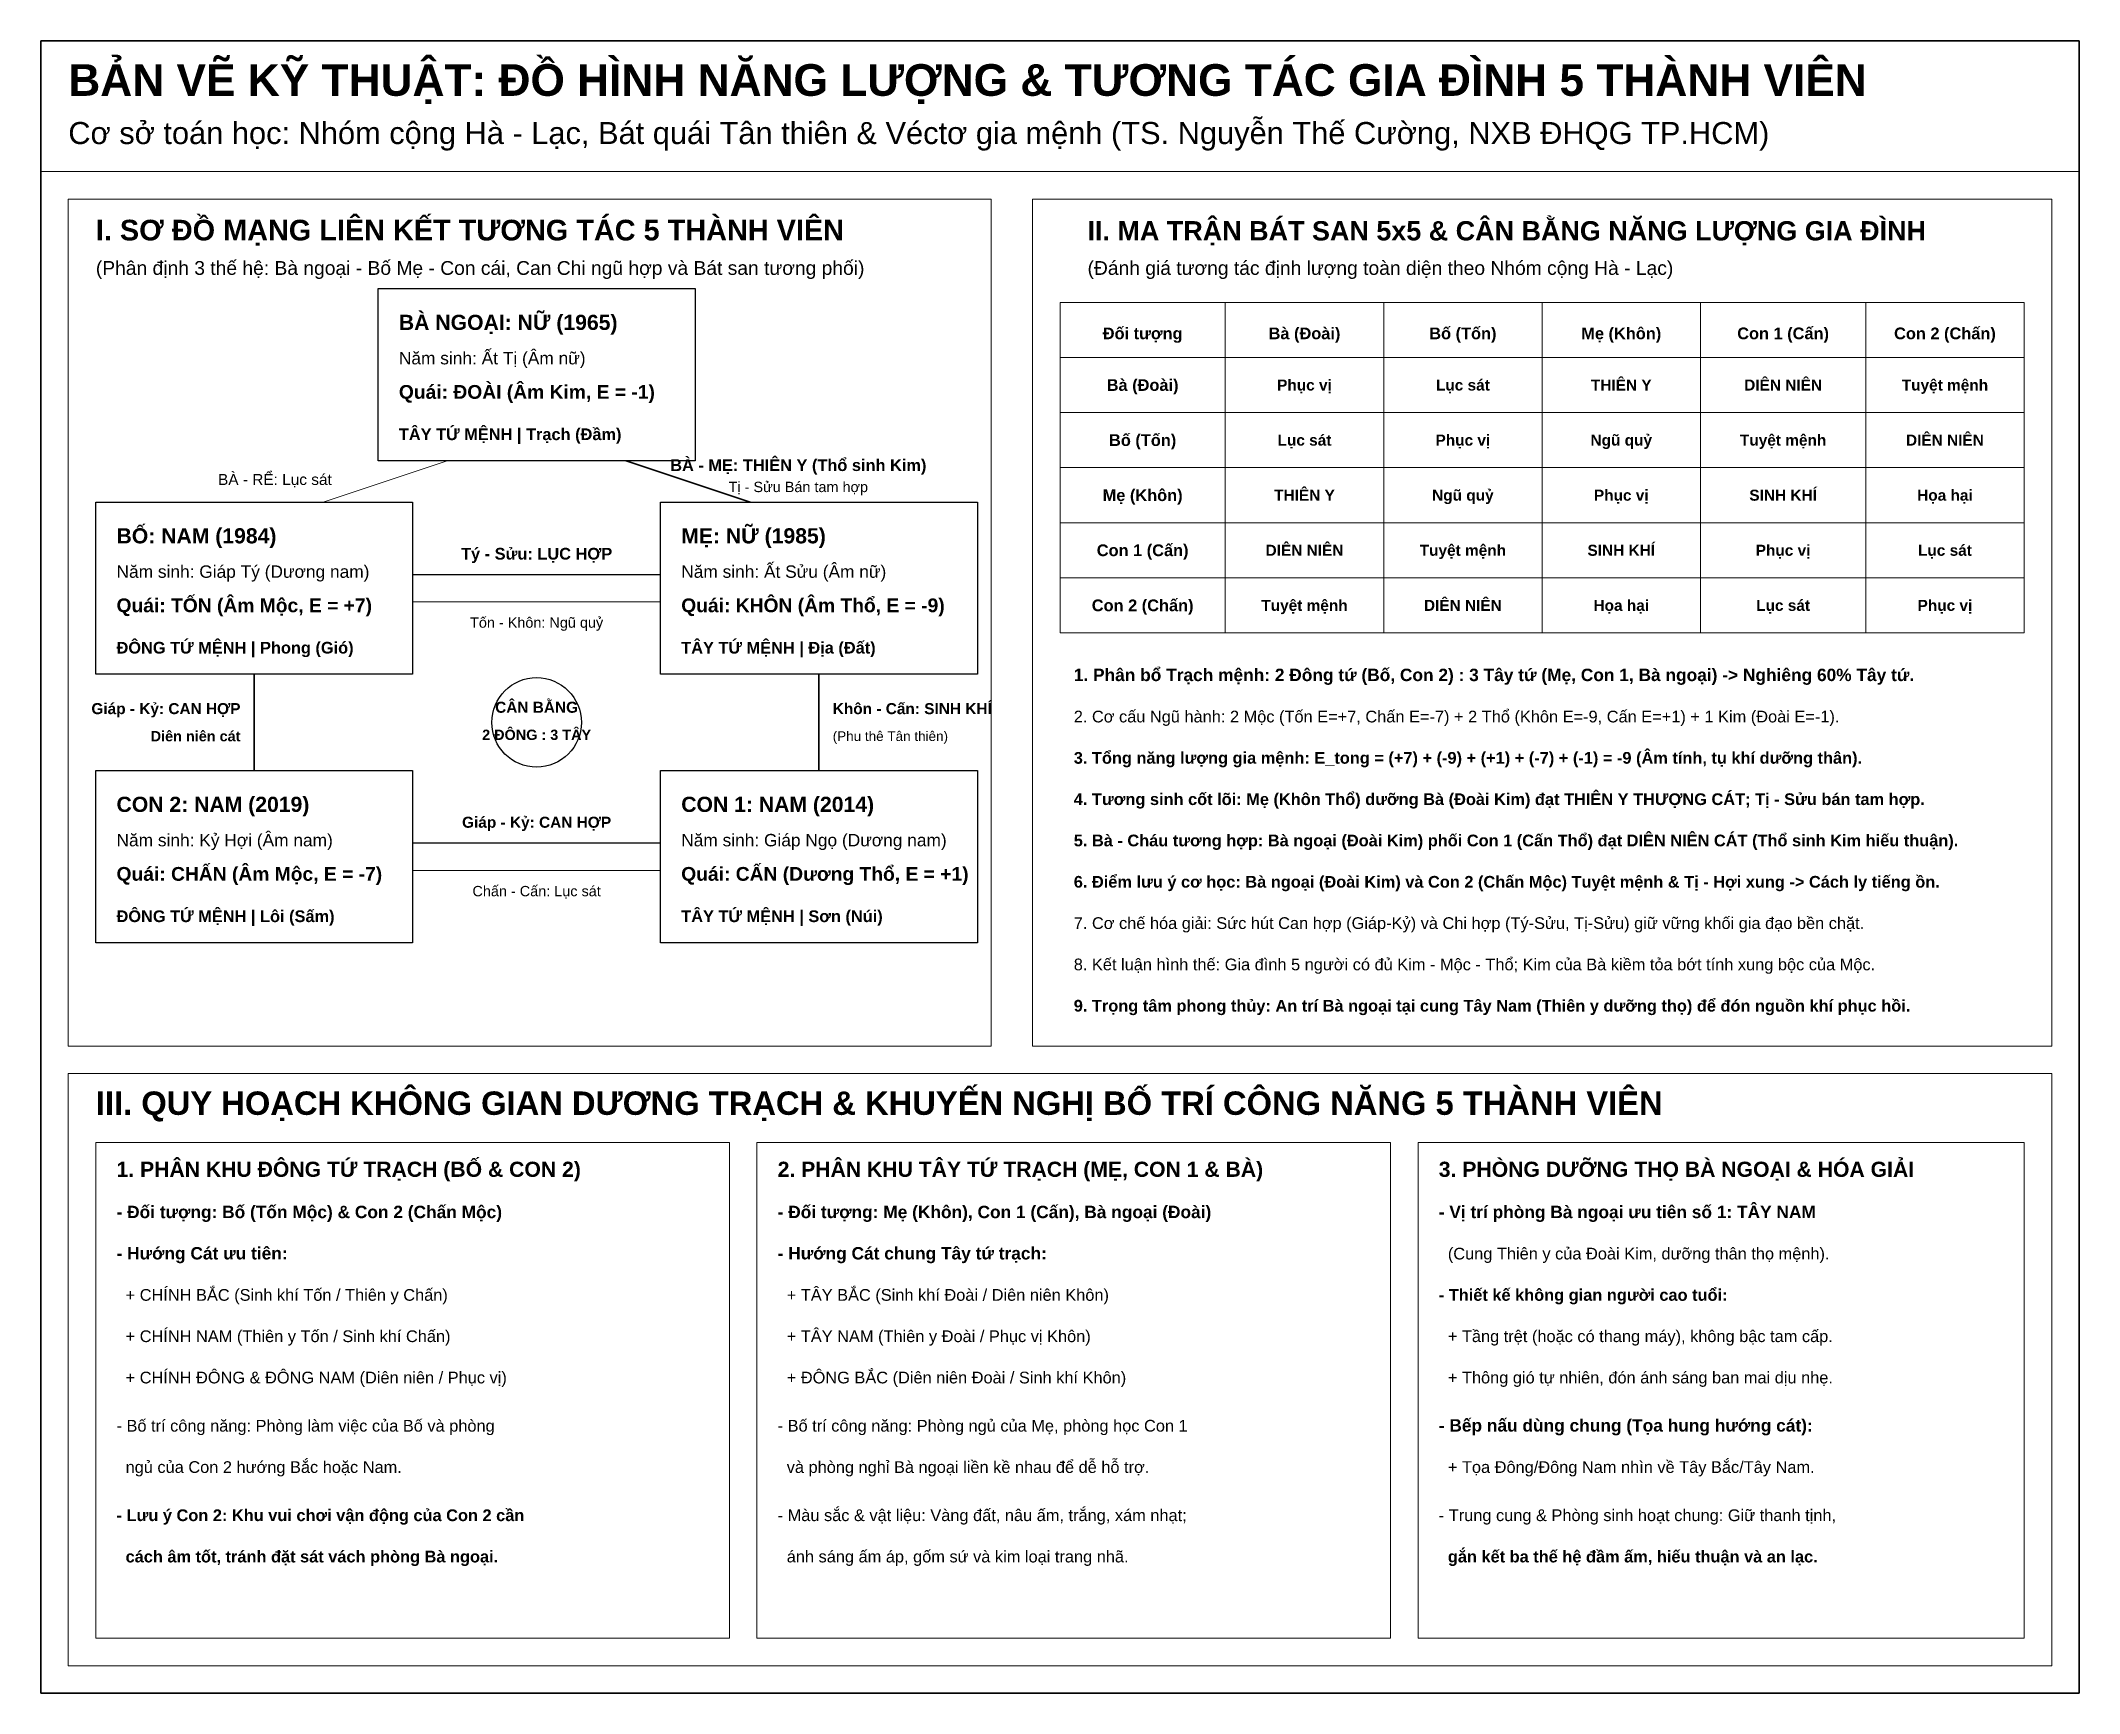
# Model space of a CAD drawing. Header units: metres. Extents: x -148 to 148, y -120 to 120.
import ezdxf
from ezdxf.enums import TextEntityAlignment as Align

# ---------------------------------------------------------------- set-up
doc = ezdxf.new("R2010")
doc.units = ezdxf.units.M
for name, color, linetype, true_color in [('CHU_THICH', 7, 'Continuous', 0x000000), ('HAO_AM', 2, 'Continuous', 0xd97706), ('HAO_DUONG', 1, 'Continuous', 0xb91c1c), ('KHUNG', 7, 'Continuous', 0x000000), ('NET_CHINH', 7, 'Continuous', 0x000000), ('SAN_CAT', 3, 'Continuous', 0x15803d), ('SAN_HUNG', 1, 'Continuous', 0xb91c1c), ('TIEU_DE', 7, 'Continuous', 0x000000)]:
    doc.layers.add(name, color=color, linetype=linetype, true_color=true_color)
doc.styles.add('VN_BOLD', font='arialbd.ttf')
doc.styles.add('VN_TEXT', font='arial.ttf')

msp = doc.modelspace()

# ---------------------------------------------------------------- linework, layer by layer
at = {"layer": 'KHUNG', "lineweight": 35}
for p, q in [((-148, 120), (148, 120)), ((-148, -120), (-148, 120)), ((148, 120), (148, -120)), ((148, -120), (-148, -120))]:
    msp.add_line(p, q, dxfattribs=at)
at = {"layer": 'KHUNG', "lineweight": 20}
for p, q in [((-148, 101), (148, 101)), ((-144, 97), (-10, 97)), ((-144, -26), (-144, 97)), ((-10, 97), (-10, -26)), ((-4, 97), (144, 97)), ((-4, -26), (-4, 97)), ((144, 97), (144, -26)), ((-10, -26), (-144, -26)), ((144, -26), (-4, -26)), ((-144, -30), (144, -30)), ((-144, -116), (-144, -30)), ((144, -30), (144, -116)), ((144, -116), (-144, -116))]:
    msp.add_line(p, q, dxfattribs=at)
at = {"layer": 'KHUNG', "lineweight": 25}
msp.add_circle((-76, 21), 6.5, dxfattribs=at)
at = {"layer": 'NET_CHINH', "lineweight": 25}
for p, q in [((-99, 84), (-53, 84)), ((-99, 59), (-99, 84)), ((-53, 84), (-53, 59)), ((-53, 59), (-99, 59)), ((-140, 53), (-94, 53)), ((-140, 28), (-140, 53)), ((-94, 53), (-94, 28)), ((-58, 53), (-12, 53)), ((-58, 28), (-58, 53)), ((-12, 53), (-12, 28)), ((-94, 28), (-140, 28)), ((-12, 28), (-58, 28)), ((-140, 14), (-94, 14)), ((-140, -11), (-140, 14)), ((-94, 14), (-94, -11)), ((-58, 14), (-12, 14)), ((-58, -11), (-58, 14)), ((-12, 14), (-12, -11)), ((-94, -11), (-140, -11)), ((-12, -11), (-58, -11))]:
    msp.add_line(p, q, dxfattribs=at)
at = {"layer": 'NET_CHINH', "lineweight": 15}
for p, q in [((0, 82), (0, 34)), ((0, 82), (140, 82)), ((24, 82), (24, 34)), ((47, 82), (47, 34)), ((70, 82), (70, 34)), ((93, 82), (93, 34)), ((117, 82), (117, 34)), ((140, 82), (140, 34)), ((0, 74), (140, 74)), ((0, 66), (140, 66)), ((0, 58), (140, 58)), ((0, 50), (140, 50)), ((0, 42), (140, 42)), ((0, 34), (140, 34)), ((-140, -40), (-48, -40)), ((-140, -112), (-140, -40)), ((-48, -40), (-48, -112)), ((-44, -40), (48, -40)), ((-44, -112), (-44, -40)), ((48, -40), (48, -112)), ((52, -40), (140, -40)), ((52, -112), (52, -40)), ((140, -40), (140, -112)), ((-48, -112), (-140, -112)), ((48, -112), (-44, -112)), ((140, -112), (52, -112))]:
    msp.add_line(p, q, dxfattribs=at)
at = {"layer": 'SAN_CAT', "lineweight": 35}
for p, q in [((-63, 59), (-45, 53)), ((-117, 28), (-117, 14)), ((-35, 28), (-35, 14))]:
    msp.add_line(p, q, dxfattribs=at)
at = {"layer": 'SAN_CAT', "lineweight": 30}
for p, q in [((-94, 42.5), (-58, 42.5)), ((-94, 3.5), (-58, 3.5))]:
    msp.add_line(p, q, dxfattribs=at)
at = {"layer": 'SAN_HUNG', "lineweight": 20}
for p, q in [((-89, 59), (-107, 53)), ((-94, 38.5), (-58, 38.5)), ((-94, -0.5), (-58, -0.5))]:
    msp.add_line(p, q, dxfattribs=at)

# ---------------------------------------------------------------- texts
at = {"layer": 'CHU_THICH'}
for s, height, style, p in [('Cơ sở toán học: Nhóm cộng Hà - Lạc, Bát quái Tân thiên & Véctơ gia mệnh (TS. Nguyễn Thế Cường, NXB ĐHQG TP.HCM)', 3.2, 'VN_TEXT', (-144, 105)), ('(Phân định 3 thế hệ: Bà ngoại - Bố Mẹ - Con cái, Can Chi ngũ hợp và Bát san tương phối)', 2, 'VN_TEXT', (-140, 86)), ('(Đánh giá tương tác định lượng toàn diện theo Nhóm cộng Hà - Lạc)', 2, 'VN_TEXT', (4, 86)), ('Năm sinh: Ất Tị (Âm nữ)', 1.8, 'VN_TEXT', (-96, 73)), ('Năm sinh: Giáp Tý (Dương nam)', 1.8, 'VN_TEXT', (-137, 42)), ('Năm sinh: Ất Sửu (Âm nữ)', 1.8, 'VN_TEXT', (-55, 42)), ('2. Cơ cấu Ngũ hành: 2 Mộc (Tốn E=+7, Chấn E=-7) + 2 Thổ (Khôn E=-9, Cấn E=+1) + 1 Kim (Đoài E=-1).', 1.7, 'VN_TEXT', (2, 21)), ('Năm sinh: Kỷ Hợi (Âm nam)', 1.8, 'VN_TEXT', (-137, 3)), ('Năm sinh: Giáp Ngọ (Dương nam)', 1.8, 'VN_TEXT', (-55, 3)), ('7. Cơ chế hóa giải: Sức hút Can hợp (Giáp-Kỷ) và Chi hợp (Tý-Sửu, Tị-Sửu) giữ vững khối gia đạo bền chặt.', 1.7, 'VN_TEXT', (2, -9)), ('8. Kết luận hình thế: Gia đình 5 người có đủ Kim - Mộc - Thổ; Kim của Bà kiềm tỏa bớt tính xung bộc của Mộc.', 1.7, 'VN_TEXT', (2, -15)), ('- Hướng Cát ưu tiên:', 1.8, 'VN_BOLD', (-137, -57)), ('- Hướng Cát chung Tây tứ trạch:', 1.8, 'VN_BOLD', (-41, -57)), ('  (Cung Thiên y của Đoài Kim, dưỡng thân thọ mệnh).', 1.7, 'VN_TEXT', (55, -57)), ('  + CHÍNH BẮC (Sinh khí Tốn / Thiên y Chấn)', 1.7, 'VN_TEXT', (-137, -63)), ('  + TÂY BẮC (Sinh khí Đoài / Diên niên Khôn)', 1.7, 'VN_TEXT', (-41, -63)), ('- Thiết kế không gian người cao tuổi:', 1.7, 'VN_BOLD', (55, -63)), ('  + CHÍNH NAM (Thiên y Tốn / Sinh khí Chấn)', 1.7, 'VN_TEXT', (-137, -69)), ('  + TÂY NAM (Thiên y Đoài / Phục vị Khôn)', 1.7, 'VN_TEXT', (-41, -69)), ('  + Tầng trệt (hoặc có thang máy), không bậc tam cấp.', 1.7, 'VN_TEXT', (55, -69)), ('  + CHÍNH ĐÔNG & ĐÔNG NAM (Diên niên / Phục vị)', 1.7, 'VN_TEXT', (-137, -75)), ('  + ĐÔNG BẮC (Diên niên Đoài / Sinh khí Khôn)', 1.7, 'VN_TEXT', (-41, -75)), ('  + Thông gió tự nhiên, đón ánh sáng ban mai dịu nhẹ.', 1.7, 'VN_TEXT', (55, -75)), ('- Bố trí công năng: Phòng làm việc của Bố và phòng', 1.7, 'VN_TEXT', (-137, -82)), ('- Bố trí công năng: Phòng ngủ của Mẹ, phòng học Con 1', 1.7, 'VN_TEXT', (-41, -82)), ('  ngủ của Con 2 hướng Bắc hoặc Nam.', 1.7, 'VN_TEXT', (-137, -88)), ('  và phòng nghỉ Bà ngoại liền kề nhau để dễ hỗ trợ.', 1.7, 'VN_TEXT', (-41, -88)), ('  + Tọa Đông/Đông Nam nhìn về Tây Bắc/Tây Nam.', 1.7, 'VN_TEXT', (55, -88)), ('- Màu sắc & vật liệu: Vàng đất, nâu ấm, trắng, xám nhạt;', 1.7, 'VN_TEXT', (-41, -95)), ('- Trung cung & Phòng sinh hoạt chung: Giữ thanh tịnh,', 1.7, 'VN_TEXT', (55, -95)), ('  ánh sáng ấm áp, gốm sứ và kim loại trang nhã.', 1.7, 'VN_TEXT', (-41, -101))]:
    msp.add_text(s, height=height, dxfattribs=dict(at, style=style)).set_placement(p)
at = {"layer": 'CHU_THICH', "style": 'VN_TEXT'}
msp.add_text('Tị - Sửu Bán tam hợp', height=1.5, dxfattribs=at).set_placement((-38, 54), align=Align.BOTTOM_CENTER)
msp.add_text('(Phu thê Tân thiên)', height=1.4, dxfattribs=at).set_placement((-33, 19), align=Align.MIDDLE_LEFT)
at = {"layer": 'HAO_AM', "style": 'VN_BOLD'}
for s, height, p in [('Quái: ĐOÀI (Âm Kim, E = -1)', 2, (-96, 68)), ('TÂY TỨ MỆNH | Trạch (Đầm)', 1.7, (-96, 62)), ('Quái: KHÔN (Âm Thổ, E = -9)', 2, (-55, 37)), ('TÂY TỨ MỆNH | Địa (Đất)', 1.7, (-55, 31)), ('3. Tổng năng lượng gia mệnh: E_tong = (+7) + (-9) + (+1) + (-7) + (-1) = -9 (Âm tính, tụ khí dưỡng thân).', 1.7, (2, 15)), ('- Đối tượng: Mẹ (Khôn), Con 1 (Cấn), Bà ngoại (Đoài)', 1.8, (-41, -51))]:
    msp.add_text(s, height=height, dxfattribs=at).set_placement(p)
at = {"layer": 'HAO_DUONG', "style": 'VN_BOLD'}
for s, height, p in [('Quái: CẤN (Dương Thổ, E = +1)', 2, (-55, -2)), ('TÂY TỨ MỆNH | Sơn (Núi)', 1.7, (-55, -8))]:
    msp.add_text(s, height=height, dxfattribs=at).set_placement(p)
at = {"layer": 'SAN_CAT', "style": 'VN_BOLD'}
for s, height, p in [('THIÊN Y', 1.6, (81.5, 70)), ('DIÊN NIÊN', 1.6, (105, 70)), ('Phục vị', 1.6, (35.5, 70)), ('Phục vị', 1.6, (58.5, 62)), ('DIÊN NIÊN', 1.6, (128.5, 62)), ('THIÊN Y', 1.6, (35.5, 54)), ('Phục vị', 1.6, (81.5, 54)), ('SINH KHÍ', 1.6, (105, 54)), ('Tý - Sửu: LỤC HỢP', 1.7, (-76, 45.5)), ('DIÊN NIÊN', 1.6, (35.5, 46)), ('SINH KHÍ', 1.6, (81.5, 46)), ('Phục vị', 1.6, (105, 46)), ('DIÊN NIÊN', 1.6, (58.5, 38)), ('Phục vị', 1.6, (128.5, 38)), ('2 ĐÔNG : 3 TÂY', 1.5, (-76, 19.2)), ('Giáp - Kỷ: CAN HỢP', 1.6, (-76, 6.5))]:
    msp.add_text(s, height=height, dxfattribs=at).set_placement(p, align=Align.MIDDLE_CENTER)
msp.add_text('BÀ - MẸ: THIÊN Y (Thổ sinh Kim)', height=1.7, dxfattribs=at).set_placement((-38, 57), align=Align.BOTTOM_CENTER)
for s, height, p in [('Quái: TỐN (Âm Mộc, E = +7)', 2, (-137, 37)), ('ĐÔNG TỨ MỆNH | Phong (Gió)', 1.7, (-137, 31)), ('1. Phân bổ Trạch mệnh: 2 Đông tứ (Bố, Con 2) : 3 Tây tứ (Mẹ, Con 1, Bà ngoại) -> Nghiêng 60% Tây tứ.', 1.8, (2, 27)), ('4. Tương sinh cốt lõi: Mẹ (Khôn Thổ) dưỡng Bà (Đoài Kim) đạt THIÊN Y THƯỢNG CÁT; Tị - Sửu bán tam hợp.', 1.7, (2, 9)), ('5. Bà - Cháu tương hợp: Bà ngoại (Đoài Kim) phối Con 1 (Cấn Thổ) đạt DIÊN NIÊN CÁT (Thổ sinh Kim hiếu thuận).', 1.7, (2, 3)), ('Quái: CHẤN (Âm Mộc, E = -7)', 2, (-137, -2)), ('ĐÔNG TỨ MỆNH | Lôi (Sấm)', 1.7, (-137, -8)), ('9. Trọng tâm phong thủy: An trí Bà ngoại tại cung Tây Nam (Thiên y dưỡng thọ) để đón nguồn khí phục hồi.', 1.7, (2, -21)), ('- Đối tượng: Bố (Tốn Mộc) & Con 2 (Chấn Mộc)', 1.8, (-137, -51)), ('- Vị trí phòng Bà ngoại ưu tiên số 1: TÂY NAM', 1.8, (55, -51)), ('- Bếp nấu dùng chung (Tọa hung hướng cát):', 1.8, (55, -82)), ('  gắn kết ba thế hệ đầm ấm, hiếu thuận và an lạc.', 1.7, (55, -101))]:
    msp.add_text(s, height=height, dxfattribs=at).set_placement(p)
for s, height, p in [('Giáp - Kỷ: CAN HỢP', 1.6, (-119, 23)), ('Diên niên cát', 1.5, (-119, 19))]:
    msp.add_text(s, height=height, dxfattribs=at).set_placement(p, align=Align.MIDDLE_RIGHT)
msp.add_text('Khôn - Cấn: SINH KHÍ', height=1.6, dxfattribs=at).set_placement((-33, 23), align=Align.MIDDLE_LEFT)
at = {"layer": 'SAN_HUNG'}
for s, height, style, p in [('Lục sát', 1.6, 'VN_BOLD', (58.5, 70)), ('Tuyệt mệnh', 1.6, 'VN_BOLD', (128.5, 70)), ('Lục sát', 1.6, 'VN_BOLD', (35.5, 62)), ('Ngũ quỷ', 1.6, 'VN_BOLD', (81.5, 62)), ('Tuyệt mệnh', 1.6, 'VN_BOLD', (105, 62)), ('Ngũ quỷ', 1.6, 'VN_BOLD', (58.5, 54)), ('Họa hại', 1.6, 'VN_BOLD', (128.5, 54)), ('Tuyệt mệnh', 1.6, 'VN_BOLD', (58.5, 46)), ('Lục sát', 1.6, 'VN_BOLD', (128.5, 46)), ('Tuyệt mệnh', 1.6, 'VN_BOLD', (35.5, 38)), ('Họa hại', 1.6, 'VN_BOLD', (81.5, 38)), ('Lục sát', 1.6, 'VN_BOLD', (105, 38)), ('Tốn - Khôn: Ngũ quỷ', 1.5, 'VN_TEXT', (-76, 35.5)), ('Chấn - Cấn: Lục sát', 1.5, 'VN_TEXT', (-76, -3.5))]:
    msp.add_text(s, height=height, dxfattribs=dict(at, style=style)).set_placement(p, align=Align.MIDDLE_CENTER)
at = {"layer": 'SAN_HUNG', "style": 'VN_TEXT'}
msp.add_text('BÀ - RỂ: Lục sát', height=1.6, dxfattribs=at).set_placement((-114, 55), align=Align.BOTTOM_CENTER)
at = {"layer": 'SAN_HUNG', "style": 'VN_BOLD'}
for s, p in [('6. Điểm lưu ý cơ học: Bà ngoại (Đoài Kim) và Con 2 (Chấn Mộc) Tuyệt mệnh & Tị - Hợi xung -> Cách ly tiếng ồn.', (2, -3)), ('- Lưu ý Con 2: Khu vui chơi vận động của Con 2 cần', (-137, -95)), ('  cách âm tốt, tránh đặt sát vách phòng Bà ngoại.', (-137, -101))]:
    msp.add_text(s, height=1.7, dxfattribs=at).set_placement(p)
at = {"layer": 'TIEU_DE', "style": 'VN_BOLD'}
for s, height, p in [('BẢN VẼ KỸ THUẬT: ĐỒ HÌNH NĂNG LƯỢNG & TƯƠNG TÁC GIA ĐÌNH 5 THÀNH VIÊN', 4.6, (-144, 112)), ('I. SƠ ĐỒ MẠNG LIÊN KẾT TƯƠNG TÁC 5 THÀNH VIÊN', 3, (-140, 91)), ('II. MA TRẬN BÁT SAN 5x5 & CÂN BẰNG NĂNG LƯỢNG GIA ĐÌNH', 2.8, (4, 91)), ('BÀ NGOẠI: NỮ (1965)', 2.2, (-96, 78)), ('BỐ: NAM (1984)', 2.2, (-137, 47)), ('MẸ: NỮ (1985)', 2.2, (-55, 47)), ('CON 2: NAM (2019)', 2.2, (-137, 8)), ('CON 1: NAM (2014)', 2.2, (-55, 8)), ('III. QUY HOẠCH KHÔNG GIAN DƯƠNG TRẠCH & KHUYẾN NGHỊ BỐ TRÍ CÔNG NĂNG 5 THÀNH VIÊN', 3.4, (-140, -36)), ('1. PHÂN KHU ĐÔNG TỨ TRẠCH (BỐ & CON 2)', 2.2, (-137, -45)), ('2. PHÂN KHU TÂY TỨ TRẠCH (MẸ, CON 1 & BÀ)', 2.2, (-41, -45)), ('3. PHÒNG DƯỠNG THỌ BÀ NGOẠI & HÓA GIẢI', 2.2, (55, -45))]:
    msp.add_text(s, height=height, dxfattribs=at).set_placement(p)
for s, height, p in [('Đối tượng', 1.7, (12, 77.5)), ('Bà (Đoài)', 1.7, (35.5, 77.5)), ('Bố (Tốn)', 1.7, (58.5, 77.5)), ('Mẹ (Khôn)', 1.7, (81.5, 77.5)), ('Con 1 (Cấn)', 1.7, (105, 77.5)), ('Con 2 (Chấn)', 1.7, (128.5, 77.5)), ('Bà (Đoài)', 1.7, (12, 70)), ('Bố (Tốn)', 1.7, (12, 62)), ('Mẹ (Khôn)', 1.7, (12, 54)), ('Con 1 (Cấn)', 1.7, (12, 46)), ('Con 2 (Chấn)', 1.7, (12, 38)), ('CÂN BẰNG', 1.6, (-76, 23.2))]:
    msp.add_text(s, height=height, dxfattribs=at).set_placement(p, align=Align.MIDDLE_CENTER)

doc.saveas('drawing.dxf')
